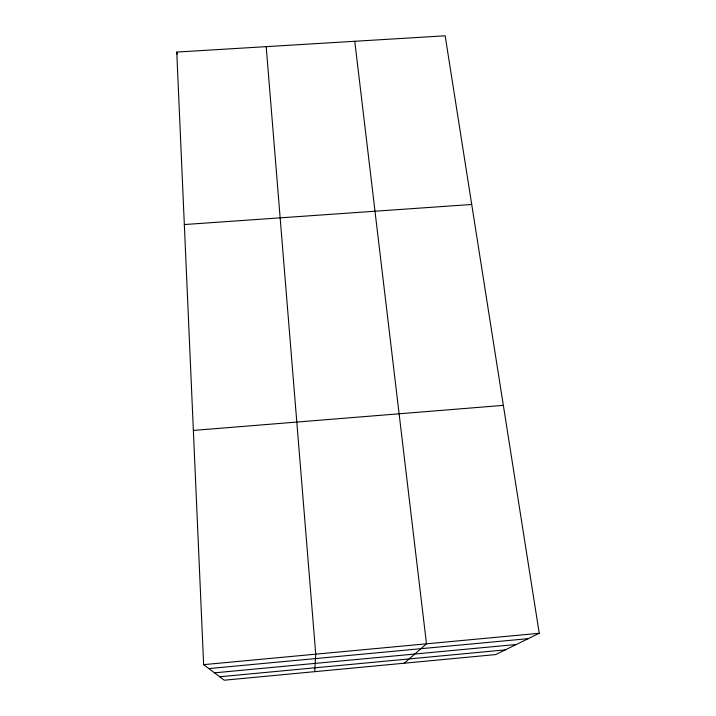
<?xml version="1.0" encoding="UTF-8"?>
<svg xmlns="http://www.w3.org/2000/svg" width="716" height="716" viewBox="0 0 716 716"><rect width="100%" height="100%" fill="white"/><g stroke="black" fill="none" stroke-linecap="round" stroke-linejoin="round"><path stroke-width="1.07" d="M314.682 671.662L315.738 654.164L266.191 46.647M404.245 663.213L426.494 643.818L354.769 41.277M539.237 633.284L495.615 654.585L224.251 680.2L203.639 664.645L176.763 52.071L445.164 35.8L539.237 633.284L203.639 664.645M208.848 668.574L528.256 638.645M214.505 672.843L516.281 644.49M219.714 676.772L505.254 649.877M193.365 430.432L503.348 405.363M184.325 224.547L471.719 204.472M176.763 52.071L177.183 54.246"/></g></svg>
